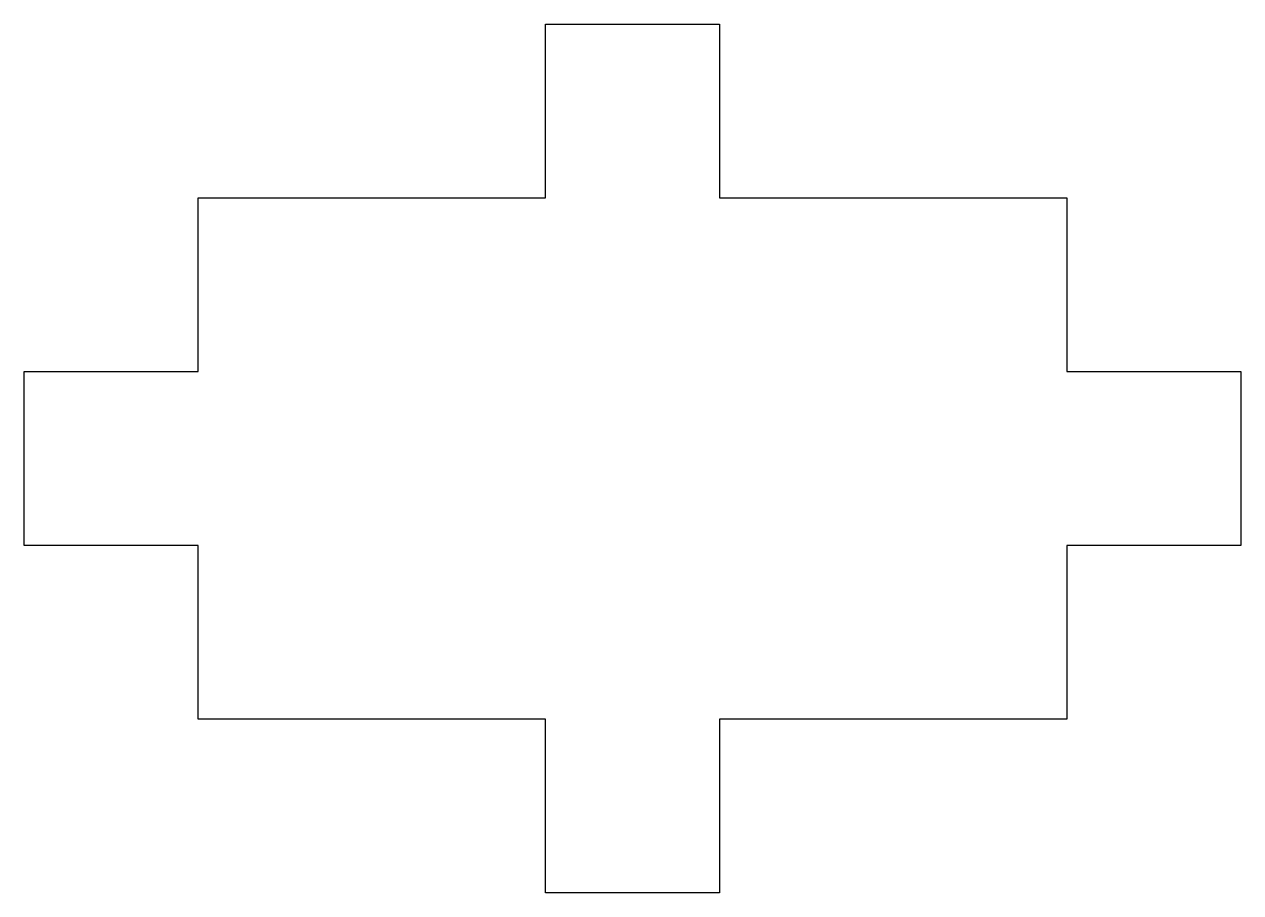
# Model space of a CAD drawing. Header units: metres. Extents: x -1 to 6, y -1 to 4.
import ezdxf

# ---------------------------------------------------------------- set-up
doc = ezdxf.new("R2010")
doc.units = ezdxf.units.M
doc.layers.get('0').update_dxf_attribs({"lineweight": 25, "true_color": 0xffffff})

msp = doc.modelspace()

# ---------------------------------------------------------------- linework, layer by layer
for p, q in [((2, 3), (2, 4)), ((2, 4), (3, 4)), ((3, 4), (3, 3)), ((0, 2), (0, 3)), ((0, 3), (2, 3)), ((3, 3), (5, 3)), ((5, 3), (5, 2)), ((-1, 1), (-1, 2)), ((-1, 2), (0, 2)), ((5, 2), (6, 2)), ((6, 2), (6, 1)), ((0, 1), (-1, 1)), ((0, 0), (0, 1)), ((6, 1), (5, 1)), ((5, 1), (5, 0)), ((2, 0), (0, 0)), ((2, -1), (2, 0)), ((5, 0), (3, 0)), ((3, 0), (3, -1)), ((3, -1), (2, -1))]:
    msp.add_line(p, q)

doc.saveas('drawing.dxf')
